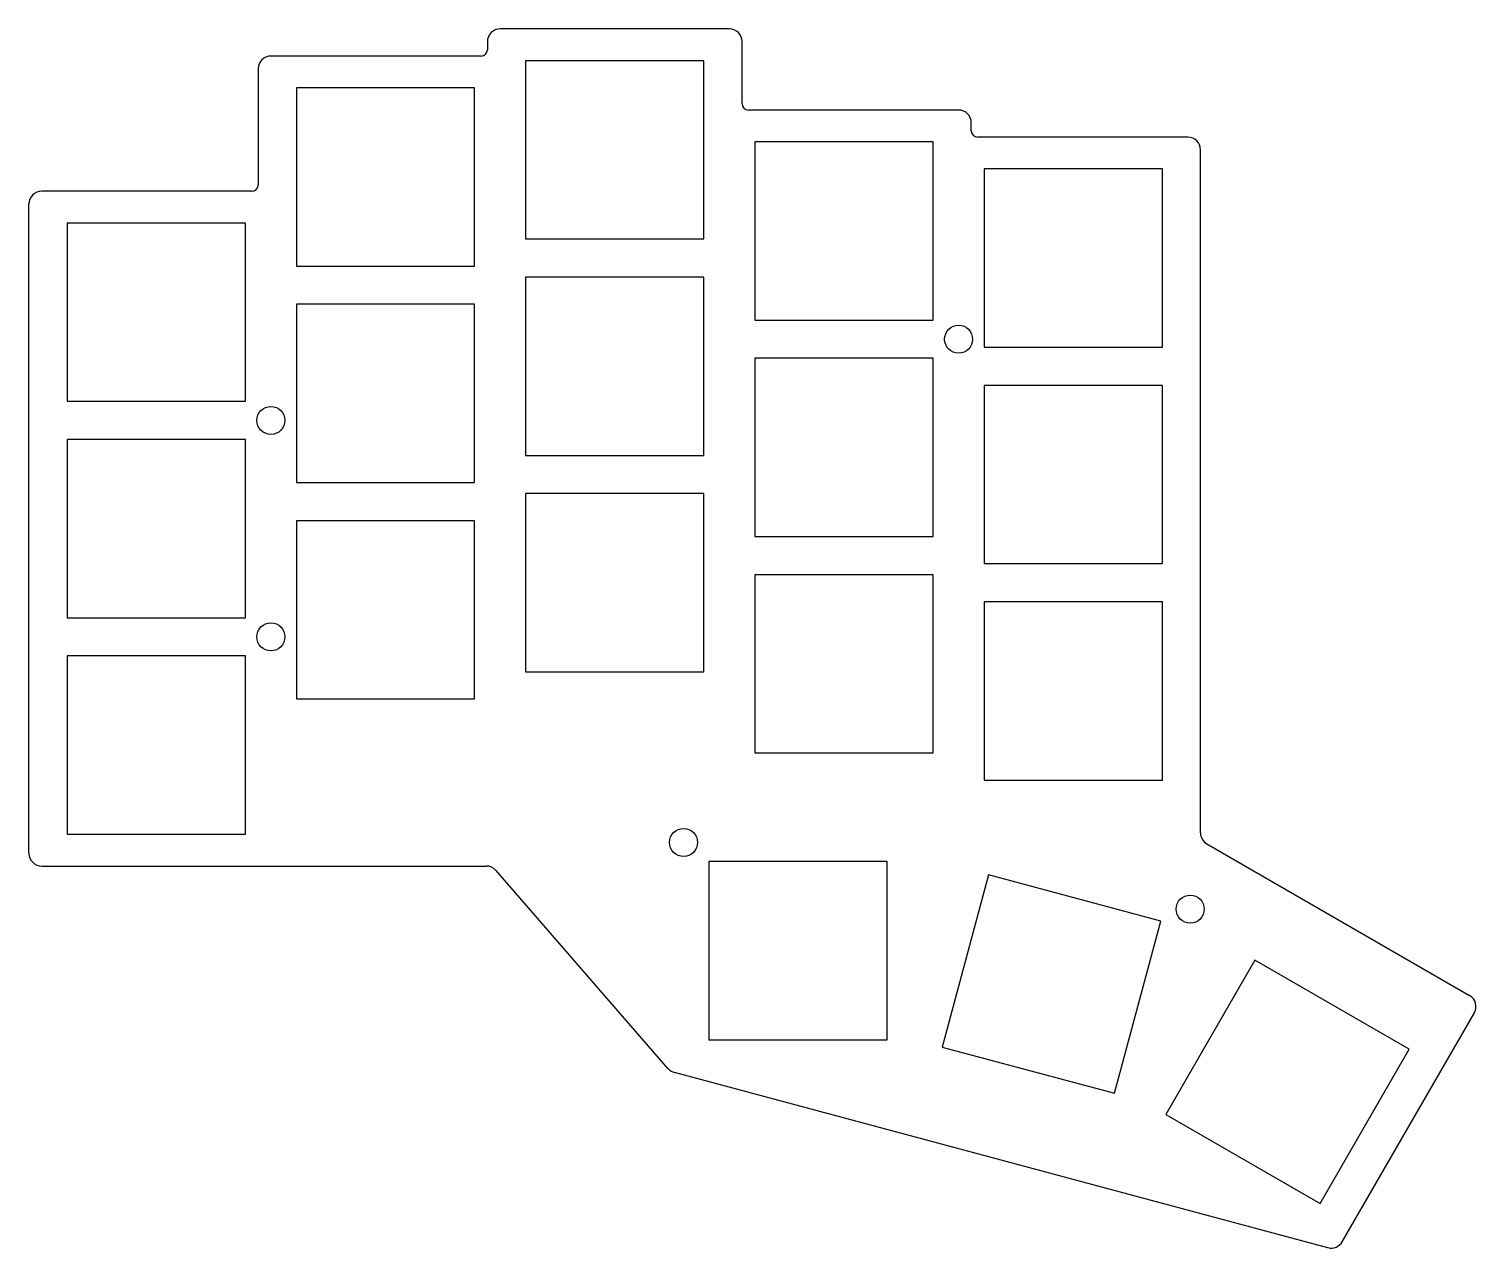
# Model space of a CAD drawing. Header units: millimetres. Extents: x 90 to 204, y -140 to -44.
import ezdxf

# ---------------------------------------------------------------- set-up
doc = ezdxf.new("R2010")
doc.units = ezdxf.units.MM

msp = doc.modelspace()

# ---------------------------------------------------------------- linework, layer by layer
for p, q in [((145, -43.75), (127, -43.75)), ((126, -44.75), (126, -45.38)), ((146, -49.62), (146, -44.75)), ((125.5, -45.88), (109, -45.88)), ((143, -46.25), (129, -46.25)), ((129, -46.25), (129, -60.25)), ((143, -60.25), (143, -46.25)), ((108, -46.88), (108, -56)), ((125, -48.38), (111, -48.38)), ((111, -48.38), (111, -62.38)), ((125, -62.38), (125, -48.38)), ((163, -50.12), (146.5, -50.12)), ((164, -51.75), (164, -51.12)), ((181, -52.25), (164.5, -52.25)), ((161, -52.62), (147, -52.62)), ((147, -52.62), (147, -66.62)), ((161, -66.62), (161, -52.62)), ((182, -106.89), (182, -53.25)), ((179, -54.75), (165, -54.75)), ((165, -54.75), (165, -68.75)), ((179, -68.75), (179, -54.75)), ((107.5, -56.5), (91, -56.5)), ((90, -108.5), (90, -57.5)), ((107, -59), (93, -59)), ((93, -59), (93, -73)), ((107, -73), (107, -59)), ((129, -60.25), (143, -60.25)), ((111, -62.38), (125, -62.38)), ((143, -63.25), (129, -63.25)), ((129, -63.25), (129, -77.25)), ((143, -77.25), (143, -63.25)), ((125, -65.38), (111, -65.38)), ((111, -65.38), (111, -79.38)), ((125, -79.38), (125, -65.38)), ((147, -66.62), (161, -66.62)), ((165, -68.75), (179, -68.75)), ((161, -69.62), (147, -69.62)), ((147, -69.62), (147, -83.62)), ((161, -83.62), (161, -69.62)), ((179, -71.75), (165, -71.75)), ((165, -71.75), (165, -85.75)), ((179, -85.75), (179, -71.75)), ((93, -73), (107, -73)), ((107, -76), (93, -76)), ((93, -76), (93, -90)), ((107, -90), (107, -76)), ((129, -77.25), (143, -77.25)), ((111, -79.38), (125, -79.38)), ((143, -80.25), (129, -80.25)), ((129, -80.25), (129, -94.25)), ((143, -94.25), (143, -80.25)), ((125, -82.38), (111, -82.38)), ((111, -82.38), (111, -96.38)), ((125, -96.38), (125, -82.38)), ((147, -83.62), (161, -83.62)), ((165, -85.75), (179, -85.75)), ((161, -86.62), (147, -86.62)), ((147, -86.62), (147, -100.62)), ((161, -100.62), (161, -86.62)), ((179, -88.75), (165, -88.75)), ((165, -88.75), (165, -102.75)), ((179, -102.75), (179, -88.75)), ((93, -90), (107, -90)), ((107, -93), (93, -93)), ((93, -93), (93, -107)), ((107, -107), (107, -93)), ((129, -94.25), (143, -94.25)), ((111, -96.38), (125, -96.38)), ((147, -100.62), (161, -100.62)), ((165, -102.75), (179, -102.75)), ((93, -107), (107, -107)), ((182.5, -107.76), (203.13, -119.67)), ((91, -109.5), (125.92, -109.5)), ((140.2, -125.42), (126.67, -109.84)), ((157.4, -109.15), (143.4, -109.15)), ((143.4, -109.15), (143.4, -123.15)), ((157.4, -123.15), (157.4, -109.15)), ((165.34, -110.2), (161.72, -123.72)), ((178.87, -113.82), (165.34, -110.2)), ((175.24, -127.34), (178.87, -113.82)), ((186.27, -116.89), (179.27, -129.01)), ((198.39, -123.89), (186.27, -116.89)), ((193.12, -139.01), (203.5, -121.04)), ((143.4, -123.15), (157.4, -123.15)), ((161.72, -123.72), (175.24, -127.34)), ((191.39, -136.01), (198.39, -123.89)), ((192, -139.48), (140.7, -125.73)), ((179.27, -129.01), (191.39, -136.01))]:
    msp.add_line(p, q)
for centre in [(163, -68.12), (109, -74.5), (109, -91.5), (141.4, -107.65), (181.19, -112.89)]:
    msp.add_circle(centre, 1.1)
for centre, radius, start, end in [((127, -44.75), 1, 90, 180), ((145, -44.75), 1, 0, 90), ((125.5, -45.38), 0.5, 270, 0), ((109, -46.88), 1, 90, 180), ((146.5, -49.62), 0.5, 180, 270), ((163, -51.12), 1, 0, 90), ((164.5, -51.75), 0.5, 180, 270), ((181, -53.25), 1, 0, 90), ((91, -57.5), 1, 90, 180), ((107.5, -56), 0.5, 270, 0), ((183, -106.89), 1, 180, 240), ((91, -108.5), 1, 180, 270), ((125.92, -110.5), 1, 40.9717, 90), ((202.63, -120.54), 1, 330, 60), ((140.95, -124.76), 1, 220.9717, 255), ((192.26, -138.51), 1, 255, 330)]:
    msp.add_arc(centre, radius, start, end)

doc.saveas('drawing.dxf')
